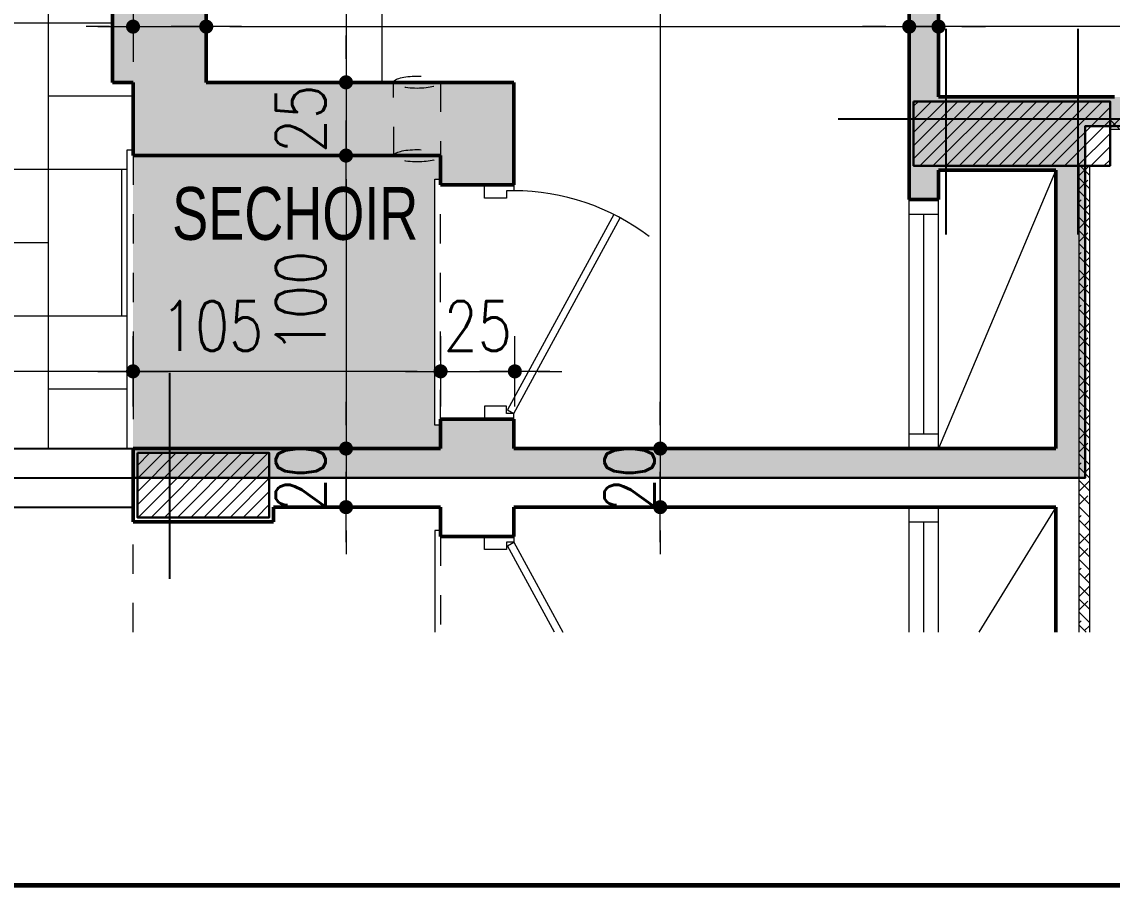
# Model space of a CAD drawing. Header units: millimetres. Extents: x 906 to 2482, y -1313 to -637.
# Drawn here: x 2038.909 to 2042.632, y -1313.443 to -1310.496 of the extents above; entities that cross this region are included whole.
import ezdxf

# ---------------------------------------------------------------- set-up
doc = ezdxf.new("R2010")
doc.units = ezdxf.units.MM
for name, pattern in [('AXES', [2, 1.25, -0.25, 0.25, -0.25]), ('CACHE', [0.375, 0.25, -0.125]), ('CONTINU', [0]), ('HIDDEN', [0.375, 0.25, -0.125])]:
    doc.linetypes.add(name, pattern=pattern)
doc.layers.get('DEFPOINTS').update_dxf_attribs({"color": 255, "lineweight": 13})
for name, color, linetype, lineweight in [('A-signe', 7, 'Continuous', 9), ('APPUITS', 7, 'Continuous', 18), ('AXE LIMITE', 7, 'AXES', 30), ('DIM.', 4, 'Continuous', 25), ('DOUBLE CLOISON', 41, 'Continuous', 13), ('Extracteur cuisine 300m3', 7, 'Continuous', 20), ('interrompu', 7, 'HIDDEN', 15), ('MENUISERIE', 7, 'Continuous', 13), ('MUR 0.25', 7, 'Continuous', 25), ('MUR 0.5', 7, 'Continuous', 50), ('mur-fort', 7, 'Continuous', 60), ('POTEAUX ARCH', 7, 'Continuous', 30), ('POTEAUX HACHURE', 7, 'Continuous', 15), ('SANITAIRE', 7, 'Continuous', 15), ('TEXTE', 7, 'Continuous', 20)]:
    doc.layers.add(name, color=color, linetype=linetype, lineweight=lineweight)
doc.layers.add('AXE', color=7, linetype='AXES')
doc.layers.add('HATCH', color=7, linetype='Continuous', lineweight=5, true_color=0xbababa)
doc.layers.add('TEINTE 3', color=7, linetype='Continuous', true_color=0x175aab)
doc.layers.add('TEINTE SC', color=7, linetype='Continuous', true_color=0xd4d4d4)
doc.styles.add('atef', font='romans.shx', dxfattribs={"width": 0.8})
doc.styles.add('STYLE4', font='swisscl.ttf')
doc.dimstyles.new('COTEXT', dxfattribs={"dimscale": 0, "dimtxt": 0.17, "dimasz": 0.08, "dimexe": 0.015, "dimexo": 0.015, "dimgap": 0.07, "dimtad": 1, "dimdec": 0, "dimlfac": 100, "dimzin": 0, "dimdsep": 46, "dimtxsty": 'atef', "dimblk": 'SIG2', "dimcen": 0.15, "dimse1": 1, "dimse2": 1, "dimclrd": 256, "dimclre": 6, "dimclrt": 2, "dimadec": 0, "dimazin": 0, "dimtfac": 0.5, "dimtdec": 0, "dimtix": 1, "dimtmove": 2, "dimatfit": 1, "dimldrblk": 'SIG2', "dimfxl": 0.18, "dimtolj": 1, "dimtzin": 0, "dimlwd": 18, "dimarcsym": 0})

# ---------------------------------------------------------------- blocks, each defined once
blk = doc.blocks.new('P - 0.80')
at = {"layer": 'MENUISERIE'}
for points in [[(-0.6991, 0.3412), (-0.0325, -0.0217), (-0.02, 0), (-0.6875, 0.3633)], [(-0.8, 0), (-0.78, 0), (-0.78, -0.025), (-0.755, -0.025), (-0.755, -0.1), (-0.8, -0.1)], [(0, 0), (-0.02, 0), (-0.02, -0.025), (-0.045, -0.025), (-0.045, -0.1), (0, -0.1)]]:
    blk.add_lwpolyline(points, dxfattribs=at)
blk.add_arc((-0.02, 0), 0.76, 142.5454, 180, dxfattribs=at)
blk = doc.blocks.new('SIG2')
at = {"layer": 'A-signe'}
for p, q in [((0, 1.5), (0, 0.5)), ((0, 0.5), (0, -0.5)), ((-1.5, 0), (-0.5, 0)), ((-0.5, 0), (0.5, 0)), ((0.5, 0), (1.5, 0)), ((0, -0.5), (0, -1.5))]:
    blk.add_line(p, q, dxfattribs=at)
at = {"layer": 'A-signe', "const_width": 0.3}
blk.add_lwpolyline([(-0.15, 0, 1), (0.15, 0, 1)], format="xyb", close=True, dxfattribs=at)
blk = doc.blocks.new('*D396')
at = {"layer": 'DEFPOINTS', "color": 0, "transparency": 16777216}
for p in [(2039.5388, -1310.5129), (2039.5388, -1310.7031), (2039.2888, -1310.9531)]:
    blk.add_point(p, dxfattribs=at)
at = {"layer": 'DIM.', "lineweight": 18, "transparency": 16777216}
for p, q in [((2039.2088, -1310.5129), (2039.1288, -1310.5129)), ((2039.2888, -1310.5129), (2039.5388, -1310.5129)), ((2039.6188, -1310.5129), (2039.6988, -1310.5129))]:
    blk.add_line(p, q, dxfattribs=at)
at = {"layer": 'DIM.', "lineweight": 18, "transparency": 16777216, "xscale": 0.08, "yscale": 0.08, "zscale": 0.08}
blk.add_blockref('SIG2', (2039.2888, -1310.5129), dxfattribs=at)
at = {"layer": 'DIM.', "lineweight": 18, "transparency": 16777216, "xscale": 0.08, "yscale": 0.08, "zscale": 0.08, "rotation": 180}
blk.add_blockref('SIG2', (2039.5388, -1310.5129), dxfattribs=at)
at = {"layer": 'DIM.', "color": 2, "transparency": 16777216, "insert": (2039.4138, -1310.3579), "char_height": 0.17, "attachment_point": 5, "style": 'atef'}
blk.add_mtext('\\A1;25', dxfattribs=at)
blk = doc.blocks.new('*D397')
at = {"layer": 'DEFPOINTS', "color": 0, "transparency": 16777216}
for p in [(2041.9388, -1309.6896), (2041.9388, -1310.5129), (2039.5388, -1310.7031)]:
    blk.add_point(p, dxfattribs=at)
at = {"layer": 'DIM.', "lineweight": 18, "transparency": 16777216}
blk.add_line((2039.6188, -1310.5129), (2041.8588, -1310.5129), dxfattribs=at)
at = {"layer": 'DIM.', "lineweight": 18, "transparency": 16777216, "xscale": 0.08, "yscale": 0.08, "zscale": 0.08, "rotation": 180}
blk.add_blockref('SIG2', (2039.5388, -1310.5129), dxfattribs=at)
at = {"layer": 'DIM.', "lineweight": 18, "transparency": 16777216, "xscale": 0.08, "yscale": 0.08, "zscale": 0.08}
blk.add_blockref('SIG2', (2041.9388, -1310.5129), dxfattribs=at)
at = {"layer": 'DIM.', "color": 2, "transparency": 16777216, "insert": (2040.7388, -1310.3579), "char_height": 0.17, "attachment_point": 5, "style": 'atef'}
blk.add_mtext('\\A1;240', dxfattribs=at)
blk = doc.blocks.new('*D368')
at = {"layer": 'DEFPOINTS', "color": 0, "transparency": 16777216}
for p in [(2039.7489, -1307.9031), (2041.0887, -1311.9531), (2041.2888, -1311.9531)]:
    blk.add_point(p, dxfattribs=at)
at = {"layer": 'DIM.', "lineweight": 18, "transparency": 16777216}
blk.add_line((2041.0887, -1307.9831), (2041.0887, -1311.8731), dxfattribs=at)
at = {"layer": 'DIM.', "lineweight": 18, "transparency": 16777216, "xscale": 0.08, "yscale": 0.08, "zscale": 0.08}
for p, rotation in [((2041.0887, -1307.9031), 90), ((2041.0887, -1311.9531), 270)]:
    blk.add_blockref('SIG2', p, dxfattribs=dict(at, rotation=rotation))
at = {"layer": 'DIM.', "color": 2, "transparency": 16777216, "insert": (2040.9337, -1309.9281), "char_height": 0.17, "attachment_point": 5, "rotation": 90, "style": 'atef'}
blk.add_mtext('\\A1;405', dxfattribs=at)
blk = doc.blocks.new('*D370')
at = {"layer": 'DEFPOINTS', "color": 0, "transparency": 16777216}
for p in [(2042.0388, -1310.5129), (2044.9388, -1310.8031), (2042.0388, -1310.8531)]:
    blk.add_point(p, dxfattribs=at)
at = {"layer": 'DIM.', "lineweight": 18, "transparency": 16777216}
blk.add_line((2044.8588, -1310.5129), (2042.1188, -1310.5129), dxfattribs=at)
at = {"layer": 'DIM.', "lineweight": 18, "transparency": 16777216, "xscale": 0.08, "yscale": 0.08, "zscale": 0.08, "rotation": 180}
blk.add_blockref('SIG2', (2042.0388, -1310.5129), dxfattribs=at)
at = {"layer": 'DIM.', "lineweight": 18, "transparency": 16777216, "xscale": 0.08, "yscale": 0.08, "zscale": 0.08}
blk.add_blockref('SIG2', (2044.9388, -1310.5129), dxfattribs=at)
at = {"layer": 'DIM.', "color": 2, "transparency": 16777216, "insert": (2043.4888, -1310.3579), "char_height": 0.17, "attachment_point": 5, "style": 'atef'}
blk.add_mtext('\\A1;290', dxfattribs=at)
blk = doc.blocks.new('*D371')
at = {"layer": 'DEFPOINTS', "color": 0, "transparency": 16777216}
for p in [(2041.9388, -1310.2709), (2041.9388, -1310.5129), (2042.0388, -1310.8363)]:
    blk.add_point(p, dxfattribs=at)
at = {"layer": 'DIM.', "lineweight": 18, "transparency": 16777216}
for p, q in [((2041.8588, -1310.5129), (2041.7788, -1310.5129)), ((2042.0388, -1310.5129), (2041.9388, -1310.5129)), ((2042.1188, -1310.5129), (2042.1988, -1310.5129))]:
    blk.add_line(p, q, dxfattribs=at)
at = {"layer": 'DIM.', "lineweight": 18, "transparency": 16777216, "xscale": 0.08, "yscale": 0.08, "zscale": 0.08}
blk.add_blockref('SIG2', (2041.9388, -1310.5129), dxfattribs=at)
at = {"layer": 'DIM.', "lineweight": 18, "transparency": 16777216, "xscale": 0.08, "yscale": 0.08, "zscale": 0.08, "rotation": 180}
blk.add_blockref('SIG2', (2042.0388, -1310.5129), dxfattribs=at)
at = {"layer": 'DIM.', "color": 2, "transparency": 16777216, "insert": (2041.9888, -1310.3579), "char_height": 0.17, "attachment_point": 5, "style": 'atef'}
blk.add_mtext('\\A1;10', dxfattribs=at)
blk = doc.blocks.new('*D416')
at = {"layer": 'DEFPOINTS', "color": 0, "transparency": 16777216}
for p in [(2040.3388, -1311.6446), (2040.5923, -1311.6896), (2040.5923, -1311.9531)]:
    blk.add_point(p, dxfattribs=at)
at = {"layer": 'DIM.', "lineweight": 18, "transparency": 16777216}
for p, q in [((2040.2588, -1311.6896), (2040.1788, -1311.6896)), ((2040.3388, -1311.6896), (2040.5923, -1311.6896)), ((2040.6723, -1311.6896), (2040.7523, -1311.6896))]:
    blk.add_line(p, q, dxfattribs=at)
at = {"layer": 'DIM.', "lineweight": 18, "transparency": 16777216, "xscale": 0.08, "yscale": 0.08, "zscale": 0.08}
blk.add_blockref('SIG2', (2040.3388, -1311.6896), dxfattribs=at)
at = {"layer": 'DIM.', "lineweight": 18, "transparency": 16777216, "xscale": 0.08, "yscale": 0.08, "zscale": 0.08, "rotation": 180}
blk.add_blockref('SIG2', (2040.5923, -1311.6896), dxfattribs=at)
at = {"layer": 'DIM.', "color": 2, "transparency": 16777216, "insert": (2040.4655, -1311.5346), "char_height": 0.17, "attachment_point": 5, "style": 'atef'}
blk.add_mtext('\\A1;25', dxfattribs=at)
blk = doc.blocks.new('*D378')
at = {"layer": 'DEFPOINTS', "color": 0, "transparency": 16777216}
for p in [(2041.6045, -1311.9531), (2041.0887, -1312.1531), (2041.6045, -1312.1531)]:
    blk.add_point(p, dxfattribs=at)
at = {"layer": 'DIM.', "lineweight": 18, "transparency": 16777216}
for p, q in [((2041.0887, -1311.8731), (2041.0887, -1311.7931)), ((2041.0887, -1311.9531), (2041.0887, -1312.1531)), ((2041.0887, -1312.2331), (2041.0887, -1312.3131))]:
    blk.add_line(p, q, dxfattribs=at)
at = {"layer": 'DIM.', "lineweight": 18, "transparency": 16777216, "xscale": 0.08, "yscale": 0.08, "zscale": 0.08}
for p, rotation in [((2041.0887, -1311.9531), 270), ((2041.0887, -1312.1531), 90)]:
    blk.add_blockref('SIG2', p, dxfattribs=dict(at, rotation=rotation))
at = {"layer": 'DIM.', "color": 2, "transparency": 16777216, "insert": (2040.9837, -1312.0531), "char_height": 0.17, "attachment_point": 5, "rotation": 90, "style": 'atef'}
blk.add_mtext('\\A1;20', dxfattribs=at)
blk = doc.blocks.new('*D379')
at = {"layer": 'DEFPOINTS', "color": 0, "transparency": 16777216}
for p in [(2039.2888, -1311.6896), (2039.2888, -1311.8134), (2040.3388, -1311.931)]:
    blk.add_point(p, dxfattribs=at)
at = {"layer": 'DIM.', "lineweight": 18, "transparency": 16777216}
blk.add_line((2040.2588, -1311.6896), (2039.3688, -1311.6896), dxfattribs=at)
at = {"layer": 'DIM.', "lineweight": 18, "transparency": 16777216, "xscale": 0.08, "yscale": 0.08, "zscale": 0.08, "rotation": 180}
blk.add_blockref('SIG2', (2039.2888, -1311.6896), dxfattribs=at)
at = {"layer": 'DIM.', "lineweight": 18, "transparency": 16777216, "xscale": 0.08, "yscale": 0.08, "zscale": 0.08}
blk.add_blockref('SIG2', (2040.3388, -1311.6896), dxfattribs=at)
at = {"layer": 'DIM.', "color": 2, "transparency": 16777216, "insert": (2039.5588, -1311.5346), "char_height": 0.17, "attachment_point": 5, "style": 'atef'}
blk.add_mtext('\\A1;105', dxfattribs=at)
blk = doc.blocks.new('*D420')
at = {"layer": 'DEFPOINTS', "color": 0, "transparency": 16777216}
for p in [(2040.0159, -1307.9031), (2040.0159, -1310.7031), (2040.0159, -1310.7031)]:
    blk.add_point(p, dxfattribs=at)
at = {"layer": 'DIM.', "lineweight": 18, "transparency": 16777216}
blk.add_line((2040.0159, -1307.9831), (2040.0159, -1310.6231), dxfattribs=at)
at = {"layer": 'DIM.', "lineweight": 18, "transparency": 16777216, "xscale": 0.08, "yscale": 0.08, "zscale": 0.08}
for p, rotation in [((2040.0159, -1307.9031), 90), ((2040.0159, -1310.7031), 270)]:
    blk.add_blockref('SIG2', p, dxfattribs=dict(at, rotation=rotation))
at = {"layer": 'DIM.', "color": 2, "transparency": 16777216, "insert": (2039.8609, -1309.3031), "char_height": 0.17, "attachment_point": 5, "rotation": 90, "style": 'atef'}
blk.add_mtext('\\A1;280', dxfattribs=at)
blk = doc.blocks.new('*D421')
at = {"layer": 'DEFPOINTS', "color": 0, "transparency": 16777216}
for p in [(2040.0159, -1310.7031), (2040.0159, -1310.9531), (2040.3149, -1310.9531)]:
    blk.add_point(p, dxfattribs=at)
at = {"layer": 'DIM.', "lineweight": 18, "transparency": 16777216}
for p, q in [((2040.0159, -1310.6231), (2040.0159, -1310.5431)), ((2040.0159, -1310.7031), (2040.0159, -1310.9531)), ((2040.0159, -1311.0331), (2040.0159, -1311.1131))]:
    blk.add_line(p, q, dxfattribs=at)
at = {"layer": 'DIM.', "lineweight": 18, "transparency": 16777216, "xscale": 0.08, "yscale": 0.08, "zscale": 0.08}
for p, rotation in [((2040.0159, -1310.7031), 270), ((2040.0159, -1310.9531), 90)]:
    blk.add_blockref('SIG2', p, dxfattribs=dict(at, rotation=rotation))
at = {"layer": 'DIM.', "color": 2, "transparency": 16777216, "insert": (2039.8609, -1310.8281), "char_height": 0.17, "attachment_point": 5, "rotation": 90, "style": 'atef'}
blk.add_mtext('\\A1;25', dxfattribs=at)
blk = doc.blocks.new('*D422')
at = {"layer": 'DEFPOINTS', "color": 0, "transparency": 16777216}
for p in [(2040.3388, -1310.9531), (2040.0159, -1311.9531), (2040.3388, -1311.9531)]:
    blk.add_point(p, dxfattribs=at)
at = {"layer": 'DIM.', "lineweight": 18, "transparency": 16777216}
blk.add_line((2040.0159, -1311.0331), (2040.0159, -1311.8731), dxfattribs=at)
at = {"layer": 'DIM.', "lineweight": 18, "transparency": 16777216, "xscale": 0.08, "yscale": 0.08, "zscale": 0.08}
for p, rotation in [((2040.0159, -1310.9531), 90), ((2040.0159, -1311.9531), 270)]:
    blk.add_blockref('SIG2', p, dxfattribs=dict(at, rotation=rotation))
at = {"layer": 'DIM.', "color": 2, "transparency": 16777216, "insert": (2039.8609, -1311.4531), "char_height": 0.17, "attachment_point": 5, "rotation": 90, "style": 'atef'}
blk.add_mtext('\\A1;100', dxfattribs=at)
blk = doc.blocks.new('*D380')
at = {"layer": 'DEFPOINTS', "color": 0, "transparency": 16777216}
for p in [(2040.316, -1311.9531), (2040.0159, -1312.1531), (2040.2646, -1312.1531)]:
    blk.add_point(p, dxfattribs=at)
at = {"layer": 'DIM.', "lineweight": 18, "transparency": 16777216}
for p, q in [((2040.0159, -1311.8731), (2040.0159, -1311.7931)), ((2040.0159, -1311.9531), (2040.0159, -1312.1531)), ((2040.0159, -1312.2331), (2040.0159, -1312.3131))]:
    blk.add_line(p, q, dxfattribs=at)
at = {"layer": 'DIM.', "lineweight": 18, "transparency": 16777216, "xscale": 0.08, "yscale": 0.08, "zscale": 0.08}
for p, rotation in [((2040.0159, -1311.9531), 270), ((2040.0159, -1312.1531), 90)]:
    blk.add_blockref('SIG2', p, dxfattribs=dict(at, rotation=rotation))
at = {"layer": 'DIM.', "color": 2, "transparency": 16777216, "insert": (2039.8609, -1312.0531), "char_height": 0.17, "attachment_point": 5, "rotation": 90, "style": 'atef'}
blk.add_mtext('\\A1;20', dxfattribs=at)
blk = doc.blocks.new('*D381')
at = {"layer": 'DEFPOINTS', "color": 0, "transparency": 16777216}
for p in [(2035.3888, -1311.6896), (2035.3888, -1311.9531), (2039.2888, -1311.9531)]:
    blk.add_point(p, dxfattribs=at)
at = {"layer": 'DIM.', "lineweight": 18, "transparency": 16777216}
blk.add_line((2039.2088, -1311.6896), (2035.4688, -1311.6896), dxfattribs=at)
at = {"layer": 'DIM.', "lineweight": 18, "transparency": 16777216, "xscale": 0.08, "yscale": 0.08, "zscale": 0.08, "rotation": 180}
blk.add_blockref('SIG2', (2035.3888, -1311.6896), dxfattribs=at)
at = {"layer": 'DIM.', "lineweight": 18, "transparency": 16777216, "xscale": 0.08, "yscale": 0.08, "zscale": 0.08}
blk.add_blockref('SIG2', (2039.2888, -1311.6896), dxfattribs=at)
at = {"layer": 'DIM.', "color": 2, "transparency": 16777216, "insert": (2037.3388, -1311.5346), "char_height": 0.17, "attachment_point": 5, "style": 'atef'}
blk.add_mtext('\\A1;390', dxfattribs=at)

msp = doc.modelspace()

# ---------------------------------------------------------------- hatches: boundary and pattern name
at = {"layer": 'DOUBLE CLOISON'}
h = msp.add_hatch(dxfattribs=at)
h.set_pattern_fill('ANSI38', color=256, scale=0.01)
h.set_pattern_definition([(45, (937.731347, -352.315685), (-0.0224506403, 0.0224506403), []), (135, (937.731347, -352.315685), (-0.0673519209, 0.0224506403), [0.079375, -0.047625])])
h.paths.add_polyline_path([(2042.6242, -1310.8288), (2044.174, -1310.8288), (2044.174, -1310.864), (2042.6242, -1310.864)])
h = msp.add_hatch(dxfattribs=at)
h.set_pattern_fill('ANSI38', color=256, scale=0.01, angle=-90)
h.set_pattern_definition([(315, (3001.067394, -206.094888), (0.0224506403, 0.0224506403), []), (45, (3001.067394, -206.094888), (0.0224506403, 0.0673519209), [0.079375, -0.047625])])
h.paths.add_polyline_path([(2042.5191, -1312.5802), (2042.5543, -1312.5802), (2042.5543, -1310.9878), (2042.5191, -1310.9878)])
at = {"layer": 'HATCH'}
h = msp.add_hatch(dxfattribs=at)
h.set_pattern_fill('164', pattern_type=2)
h.set_pattern_definition([(0, (0, 0), (0.5, 0.5), []), (0, (0, 0.25), (0.5, 0.5), [0.5, -0.5]), (90, (0, 0), (-0.5, 0.5), []), (90, (0.25, 0.5), (-0.5, 0.5), [0.5, -0.5])])
h.paths.add_polyline_path([(2039.1988, -1309.4331), (2039.2188, -1309.2031), (2039.2888, -1309.2031), (2039.2888, -1308.0531), (2036.2167, -1308.0531), (2036.2167, -1308.076), (2035.6588, -1308.076), (2035.6588, -1308.0531), (2035.4088, -1308.0531), (2035.4088, -1308.2729), (2035.3888, -1311.9531), (2039.2688, -1311.9531), (2039.2688, -1310.9331), (2039.2888, -1310.7031), (2039.2188, -1310.7031), (2039.2188, -1310.4731), (2039.1988, -1310.4731)])
at = {"layer": 'POTEAUX HACHURE'}
h = msp.add_hatch(dxfattribs=at)
h.set_pattern_fill('ANSI31', color=256, scale=0.01)
h.set_pattern_definition([(45, (942.73137, -410.687677), (-0.0224506403, 0.0224506403), [])])
h.paths.add_polyline_path([(2041.9538, -1310.7681), (2042.6243, -1310.7681), (2042.6243, -1310.988), (2041.9538, -1310.988)])
h = msp.add_hatch(dxfattribs=at)
h.set_pattern_fill('ANSI31', color=256, scale=0.01)
h.set_pattern_definition([(45, (929.33103, -411.887676), (-0.0224506403, 0.0224506403), [])])
h.paths.add_polyline_path([(2039.3038, -1311.9681), (2039.7539, -1311.9681), (2039.7539, -1312.188), (2039.3038, -1312.188)])
at = {"layer": 'TEINTE 3', "linetype": 'CONTINU'}
h = msp.add_hatch(color=256, dxfattribs=at)
h.dxf.hatch_style = 1
h.paths.add_polyline_path([(2042.1888, -1307.8031), (2041.5888, -1307.8031), (2041.5888, -1307.6531), (2041.4888, -1307.6531), (2041.4888, -1307.8031), (2041.1945, -1307.8031), (2041.1945, -1307.9031), (2041.9388, -1307.9031), (2041.9388, -1309.4432), (2042.0388, -1309.4396), (2042.0388, -1308.3331), (2042.1888, -1308.3331)])
h.paths.add_polyline_path([(2042.5391, -1310.8531), (2043.5391, -1310.8531), (2043.5338, -1310.7531), (2042.6391, -1310.7531), (2042.0388, -1310.7531), (2042.0388, -1309.4396), (2041.9388, -1309.4432), (2041.9388, -1310.9031), (2041.9388, -1311.0031), (2041.9388, -1311.1031), (2042.0388, -1311.1031), (2042.0388, -1311.0031), (2042.4391, -1311.0031), (2042.4391, -1311.5859), (2042.5391, -1311.5701)])
h = msp.add_hatch(color=256, dxfattribs=at)
h.dxf.hatch_style = 1
h.paths.add_polyline_path([(2040.5888, -1310.7031), (2039.5388, -1310.7031), (2039.5388, -1310.4531), (2039.2188, -1310.4531), (2039.2188, -1310.7031), (2039.2888, -1310.7031), (2039.2888, -1310.9531), (2040.3388, -1310.9531), (2040.3388, -1311.0531), (2040.5888, -1311.0531)])
h = msp.add_hatch(color=256, dxfattribs=at)
h.dxf.hatch_style = 1
h.paths.add_polyline_path([(2042.5391, -1311.5701), (2042.4391, -1311.5859), (2042.4391, -1311.9531), (2040.5888, -1311.9531), (2040.5888, -1311.8531), (2040.3388, -1311.8531), (2040.3388, -1311.9531), (2039.7689, -1311.9531), (2039.2888, -1311.9531), (2039.2888, -1312.0531), (2042.5391, -1312.0531)])
at = {"layer": 'TEINTE SC'}
h = msp.add_hatch(color=256, dxfattribs=at)
h.dxf.hatch_style = 1
edge = h.paths.add_edge_path()
edge.add_line((2040.3188, -1311.0331), (2040.3388, -1311.0331))
edge.add_line((2040.3388, -1311.0331), (2040.3388, -1310.9547))
edge.add_ellipse((2040.2586, -1310.9535), major_axis=(-0.08, 0), ratio=0.260794, start_angle=4.1876, end_angle=181.2244, ccw=False)
edge.add_line((2040.1778, -1310.9531), (2039.2888, -1310.9531))
edge.add_line((2039.2888, -1310.9531), (2039.2888, -1311.9531))
edge.add_line((2039.2888, -1311.9531), (2039.7689, -1311.9531))
edge.add_line((2039.7689, -1311.9531), (2040.3388, -1311.9531))
edge.add_line((2040.3388, -1311.9531), (2040.3388, -1311.8731))
edge.add_line((2040.3388, -1311.8731), (2040.3188, -1311.8731))
edge.add_line((2040.3188, -1311.8731), (2040.3188, -1311.0331))
edge = h.paths.add_edge_path(flags=17)
edge.add_ellipse((2040.2586, -1310.9535), major_axis=(-0.08, 0), ratio=0.260794, start_angle=4.1876, end_angle=181.2244)
edge.add_line((2040.3385, -1310.9531), (2040.1788, -1310.9531))
edge.add_line((2040.1788, -1310.9531), (2040.1788, -1310.955))

# ---------------------------------------------------------------- linework, layer by layer
at = {"layer": 'APPUITS'}
for points in [[(2039.2688, -1311.9531), (2039.2688, -1310.9331), (2039.2888, -1310.9331)], [(2040.3388, -1311.8731), (2040.3188, -1311.8731), (2040.3188, -1311.0331), (2040.3388, -1311.0331)], [(2040.3388, -1312.2331), (2040.3188, -1312.2331), (2040.3188, -1312.5802)]]:
    msp.add_lwpolyline(points, dxfattribs=at)
at = {"layer": 'AXE'}
for p, q in [((2042.0638, -1310.5199), (2042.0638, -1311.2229)), ((2042.5141, -1310.5199), (2042.5141, -1311.2229)), ((2041.6958, -1310.8281), (2042.8541, -1310.8281)), ((2039.4138, -1311.6949), (2039.4138, -1312.3979)), ((2034.7058, -1312.0531), (2039.2886, -1312.0531)), ((2039.0454, -1312.0531), (2039.7387, -1312.0531))]:
    msp.add_line(p, q, dxfattribs=at)
at = {"layer": 'AXE LIMITE', "linetype": 'CONTINU'}
msp.add_lwpolyline([(2039.2888, -1312.0531), (2042.5391, -1312.0531), (2042.5391, -1310.8531), (2044.9888, -1310.8531), (2044.9888, -1309.8448), (2046.1888, -1308.6448), (2046.1888, -1304.903)], dxfattribs=at)
at = {"layer": 'DOUBLE CLOISON', "elevation": 0}
msp.add_lwpolyline([(2042.6242, -1310.8288), (2044.174, -1310.8288), (2044.174, -1310.864), (2042.6242, -1310.864)], close=True, dxfattribs=at)
msp.add_lwpolyline([(2042.5191, -1312.5802), (2042.5191, -1310.9878), (2042.5543, -1310.9878), (2042.5543, -1312.5802)], dxfattribs=at)
at = {"layer": 'Extracteur cuisine 300m3', "linetype": 'CACHE', "ltscale": 0.15}
msp.add_line((2040.3386, -1310.7041), (2040.3388, -1310.955), dxfattribs=at)
msp.add_lwpolyline([(2040.1788, -1310.955), (2040.1785, -1310.7042)], dxfattribs=at)
for centre in [(2040.2583, -1310.7027), (2040.2586, -1310.9535)]:
    msp.add_ellipse(centre, major_axis=(-0.08, 0), ratio=0.260794, dxfattribs=at)
at = {"layer": 'interrompu', "ltscale": 0.2}
for p, q in [((2039.2888, -1310.9531), (2039.2888, -1311.9531)), ((2040.3388, -1311.8531), (2040.3388, -1311.0531)), ((2039.2888, -1312.5802), (2039.2888, -1312.203)), ((2040.3388, -1312.2531), (2040.3388, -1312.5802))]:
    msp.add_line(p, q, dxfattribs=at)
at = {"layer": 'MENUISERIE'}
for p, q in [((2042.4391, -1311.0031), (2042.0388, -1311.9531)), ((2041.9388, -1311.9531), (2041.9388, -1311.1031)), ((2042.0388, -1311.9531), (2042.0388, -1311.1031)), ((2041.9388, -1311.1531), (2042.0388, -1311.1531)), ((2041.9888, -1311.9031), (2041.9888, -1311.1531)), ((2041.9388, -1311.9031), (2042.0388, -1311.9031)), ((2041.9388, -1312.5802), (2041.9388, -1312.1531)), ((2042.0388, -1312.5802), (2042.0388, -1312.1531)), ((2042.4391, -1312.1531), (2042.1761, -1312.5802)), ((2041.9388, -1312.2031), (2042.0388, -1312.2031)), ((2041.9888, -1312.5802), (2041.9888, -1312.2031)), ((2040.5671, -1312.2856), (2040.5888, -1312.2731)), ((2040.5888, -1312.2731), (2040.756, -1312.5802)), ((2040.7275, -1312.5802), (2040.5671, -1312.2856))]:
    msp.add_line(p, q, dxfattribs=at)
msp.add_lwpolyline([(2040.5888, -1312.2531), (2040.5888, -1312.2731), (2040.5638, -1312.2731), (2040.5638, -1312.2981), (2040.4888, -1312.2981), (2040.4888, -1312.2531)], dxfattribs=at)
at = {"layer": 'MUR 0.25', "linetype": 'Continuous'}
for p, q in [((2035.3888, -1311.9531), (2039.2888, -1311.9531)), ((2035.3888, -1312.1531), (2039.2888, -1312.1531))]:
    msp.add_line(p, q, dxfattribs=at)
at = {"layer": 'MUR 0.5'}
for p, q in [((2041.9388, -1307.9031), (2041.9388, -1310.9031)), ((2042.0388, -1308.3331), (2042.0388, -1310.7531)), ((2039.2188, -1310.7031), (2039.2188, -1310.4531)), ((2039.5388, -1310.4531), (2039.5388, -1310.7031)), ((2039.2888, -1310.7031), (2039.2188, -1310.7031)), ((2039.2888, -1310.7031), (2039.2888, -1310.9531)), ((2039.5388, -1310.7031), (2040.5888, -1310.7031)), ((2040.5888, -1310.7031), (2040.5888, -1311.0531)), ((2041.9388, -1310.8031), (2041.9388, -1310.7531)), ((2042.0388, -1310.7531), (2042.6391, -1310.7531)), ((2041.9388, -1310.9031), (2041.9388, -1311.1031)), ((2041.9388, -1310.9031), (2041.9388, -1311.0031)), ((2039.2888, -1310.9531), (2040.3388, -1310.9531)), ((2040.3388, -1310.9531), (2040.3388, -1311.0531)), ((2042.0388, -1311.0031), (2042.0388, -1311.1031)), ((2042.4391, -1311.0031), (2042.0388, -1311.0031)), ((2042.4391, -1311.9531), (2042.4391, -1311.0031)), ((2040.3388, -1311.0531), (2040.5888, -1311.0531)), ((2042.0388, -1311.1031), (2041.9388, -1311.1031)), ((2040.3388, -1311.8531), (2040.3388, -1311.9531)), ((2040.3388, -1311.8531), (2040.5888, -1311.8531)), ((2040.5888, -1311.8531), (2040.5888, -1311.9531)), ((2039.2888, -1312.2031), (2039.2888, -1311.9531)), ((2039.7689, -1311.9531), (2039.2888, -1311.9531)), ((2039.7689, -1311.9531), (2040.3388, -1311.9531)), ((2040.5888, -1311.9531), (2042.4391, -1311.9531)), ((2039.2888, -1311.9781), (2039.2888, -1312.1781)), ((2039.2888, -1311.9781), (2039.2888, -1312.1781)), ((2039.7689, -1312.1531), (2040.3388, -1312.1531)), ((2039.7689, -1312.1531), (2039.7689, -1312.203)), ((2040.3388, -1312.1531), (2040.3388, -1312.2531)), ((2040.5888, -1312.1531), (2040.5888, -1312.2531)), ((2040.5888, -1312.1531), (2042.4391, -1312.1531)), ((2042.4391, -1312.5802), (2042.4391, -1312.1531)), ((2039.7689, -1312.203), (2039.2888, -1312.203)), ((2040.3388, -1312.2531), (2040.5888, -1312.2531))]:
    msp.add_line(p, q, dxfattribs=at)
at = {"layer": 'mur-fort'}
msp.add_lwpolyline([(2027.8364, -1292.5452), (2027.8364, -1313.4435), (2058.0227, -1313.4435), (2058.0227, -1292.5452)], close=True, dxfattribs=at)
msp.add_lwpolyline([(2051.8496, -1292.5452), (2027.8364, -1292.5452), (2027.8364, -1313.4435), (2051.8496, -1313.4435), (2051.8496, -1296.751)], dxfattribs=at)
at = {"layer": 'POTEAUX ARCH'}
for points in [[(2041.9538, -1310.7681), (2042.6243, -1310.7681), (2042.6243, -1310.988), (2041.9538, -1310.988)], [(2039.3038, -1311.9681), (2039.7539, -1311.9681), (2039.7539, -1312.188), (2039.3038, -1312.188)]]:
    msp.add_lwpolyline(points, close=True, dxfattribs=at)
at = {"layer": 'SANITAIRE'}
msp.add_line((2040.1388, -1310.7031), (2040.1388, -1307.9031), dxfattribs=at)
msp.add_line((2040.1388, -1310.7031), (2040.1388, -1307.9031), dxfattribs=at)

# ---------------------------------------------------------------- block references
at = {"layer": 'MENUISERIE', "rotation": 270}
msp.add_blockref('P - 0.80', (2040.5888, -1311.8531), dxfattribs=at)

# ---------------------------------------------------------------- texts
at = {"layer": 'TEXTE', "color": 7, "style": 'STYLE4'}
msp.add_text('SECHOIR', height=0.18, dxfattribs=at).set_placement((2039.4224, -1311.2406))

# ---------------------------------------------------------------- dimensions: what is measured, and where the dimension line sits
at = {"layer": 'DIM.'}
for base, p1, p2, picture, middle in [((2041.0887, -1311.9531), (2039.7489, -1307.9031), (2041.2888, -1311.9531), '*D368', (2040.9337, -1309.9281)), ((2040.0159, -1310.7031), (2040.0159, -1307.9031), (2040.0159, -1310.7031), '*D420', (2039.8609, -1309.3031)), ((2040.0159, -1310.9531), (2040.0159, -1310.7031), (2040.3149, -1310.9531), '*D421', (2039.8609, -1310.8281)), ((2040.0159, -1311.9531), (2040.3388, -1310.9531), (2040.3388, -1311.9531), '*D422', (2039.8609, -1311.4531)), ((2040.0159, -1312.1531), (2040.316, -1311.9531), (2040.2646, -1312.1531), '*D380', (2039.8609, -1312.0531))]:
    dim = msp.add_linear_dim(base=base, p1=p1, p2=p2, angle=90, dimstyle='COTEXT', override={"dimscale": 1}, dxfattribs=at)
    dim.commit()
    dim.dimension.update_dxf_attribs({"geometry": picture, "text_midpoint": middle})
for base, p1, p2, picture, middle in [((2041.9388, -1310.5129), (2039.5388, -1310.7031), (2041.9388, -1309.6896), '*D397', (2040.7388, -1310.3579)), ((2039.5388, -1310.5129), (2039.2888, -1310.9531), (2039.5388, -1310.7031), '*D396', (2039.4138, -1310.3579)), ((2041.9388, -1310.5129), (2042.0388, -1310.8363), (2041.9388, -1310.2709), '*D371', (2041.9888, -1310.3579)), ((2042.0388, -1310.5129), (2044.9388, -1310.8031), (2042.0388, -1310.8531), '*D370', (2043.4888, -1310.3579)), ((2035.3888, -1311.6896), (2039.2888, -1311.9531), (2035.3888, -1311.9531), '*D381', (2037.3388, -1311.5346)), ((2040.5923, -1311.6896), (2040.3388, -1311.6446), (2040.5923, -1311.9531), '*D416', (2040.4655, -1311.5346))]:
    dim = msp.add_linear_dim(base=base, p1=p1, p2=p2, dimstyle='COTEXT', override={"dimscale": 1}, dxfattribs=at)
    dim.commit()
    dim.dimension.update_dxf_attribs({"geometry": picture, "text_midpoint": middle})
dim = msp.add_linear_dim(base=(2039.2888, -1311.6896), p1=(2040.3388, -1311.931), p2=(2039.2888, -1311.8134), dimstyle='COTEXT', override={"dimscale": 1}, dxfattribs=at)
dim.commit()
dim.dimension.update_dxf_attribs({"geometry": '*D379', "text_midpoint": (2039.5588, -1311.5346), "dimtype": 160})
dim = msp.add_linear_dim(base=(2041.0887, -1312.1531), p1=(2041.6045, -1311.9531), p2=(2041.6045, -1312.1531), angle=90, dimstyle='COTEXT', override={"dimscale": 1}, dxfattribs=at)
dim.commit()
dim.dimension.update_dxf_attribs({"geometry": '*D378', "text_midpoint": (2040.9837, -1312.0531), "dimtype": 160})

doc.saveas('drawing.dxf')
